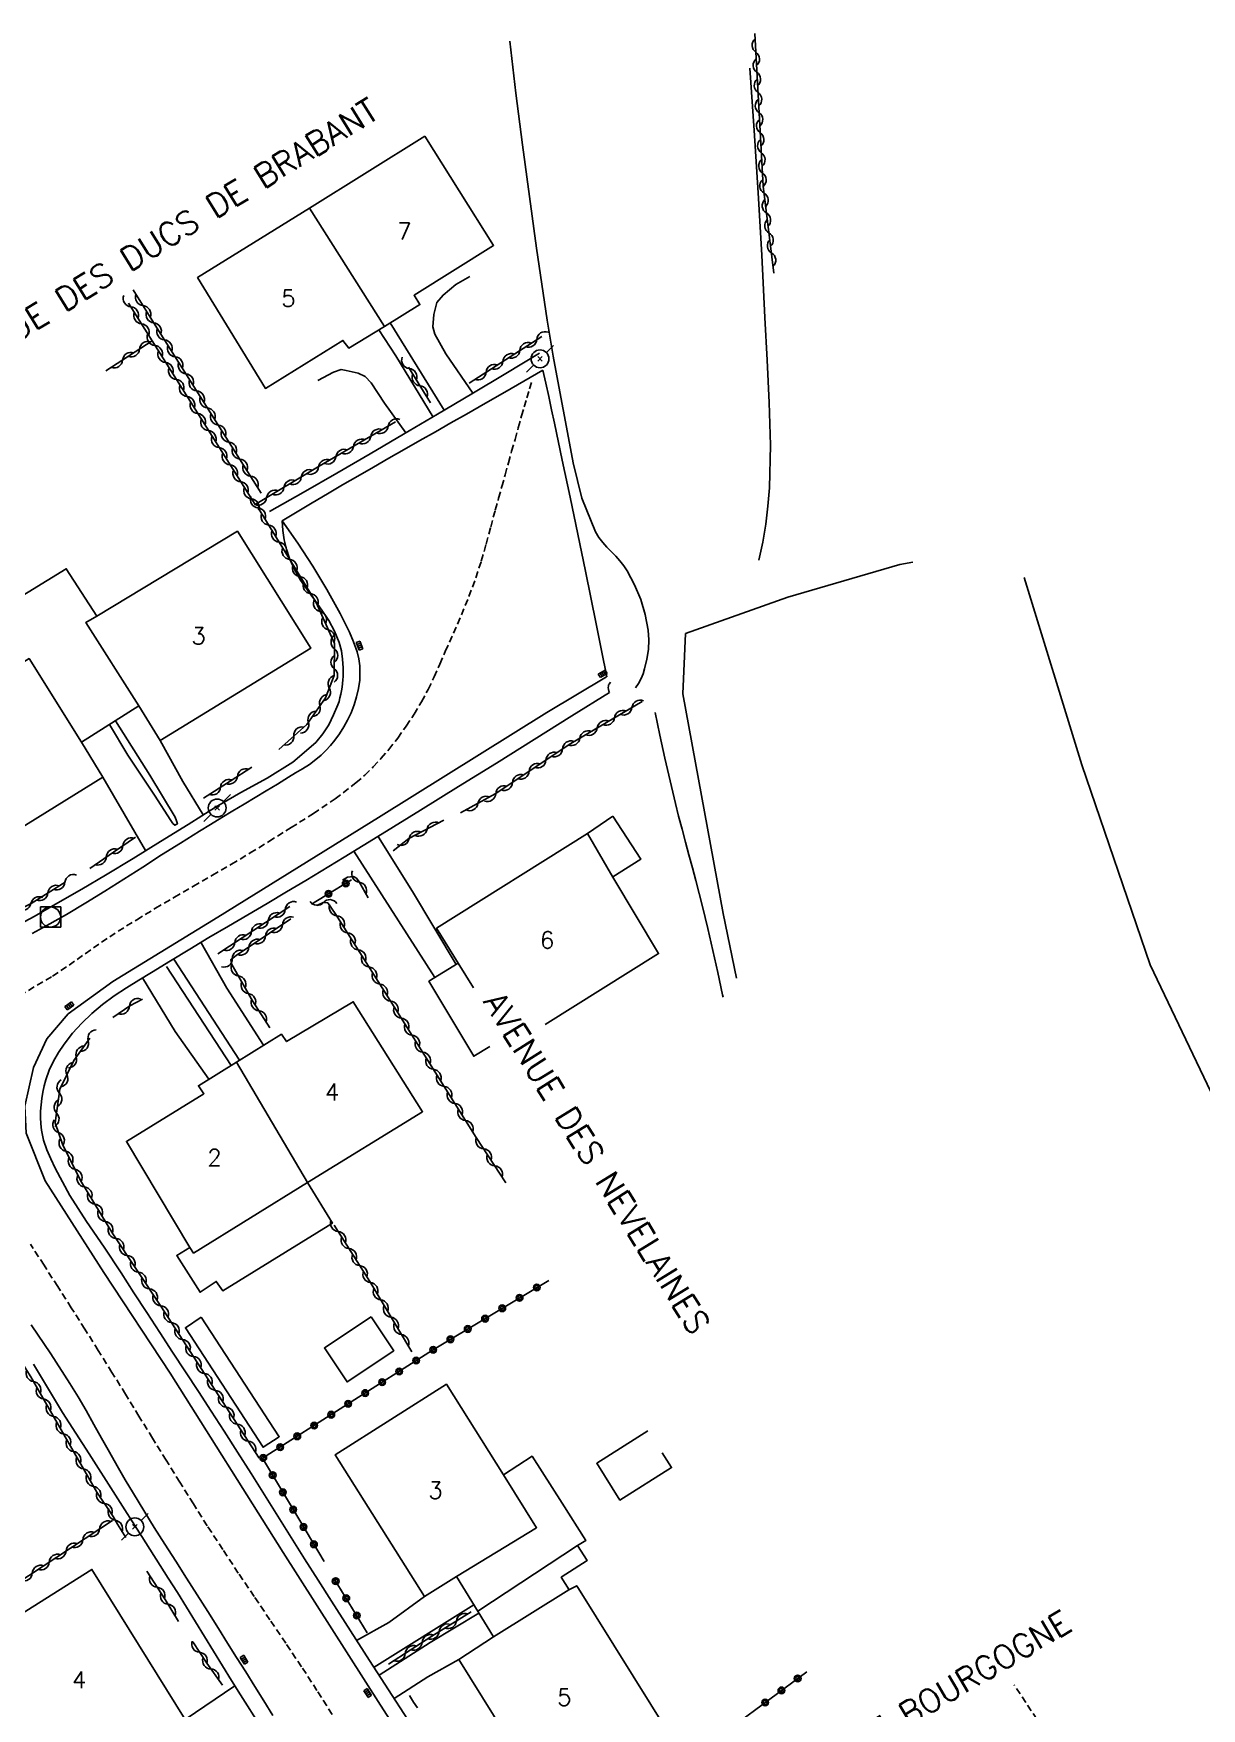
# Model space of a CAD drawing. Header units: millimetres. Extents: x 157000 to 158001, y 157000 to 158002.
# Drawn here: x 157670.5 to 157757.5, y 157477.9 to 157602.6 of the extents above; entities that cross this region are included whole.
import ezdxf
from ezdxf.enums import TextEntityAlignment as Align

# ---------------------------------------------------------------- set-up
doc = ezdxf.new("R2010")
doc.units = ezdxf.units.MM
doc.linetypes.add('DASHED', pattern=[0.75, 0.5, -0.25])
doc.layers.get('0').update_dxf_attribs({"linetype": 'CONTINUOUS'})
for name, color, linetype in [('W0001', 6, 'DASHED'), ('W0008', 7, 'CONTINUOUS'), ('W0014', 7, 'CONTINUOUS'), ('W0017', 7, 'CONTINUOUS'), ('W0101', 7, 'CONTINUOUS'), ('W0104', 1, 'CONTINUOUS'), ('W0112', 1, 'DASHED'), ('W0211', 2, 'CONTINUOUS'), ('W0300', 7, 'CONTINUOUS'), ('W0310', 3, 'CONTINUOUS'), ('W0323', 7, 'CONTINUOUS'), ('W0330', 7, 'CONTINUOUS'), ('W0401', 7, 'CONTINUOUS'), ('W0420', 7, 'CONTINUOUS'), ('W0473', 7, 'CONTINUOUS'), ('W0989', 7, 'CONTINUOUS'), ('W0991', 7, 'CONTINUOUS'), ('W1102', 7, 'CONTINUOUS')]:
    doc.layers.add(name, color=color, linetype=linetype)
doc.styles.get("Standard").update_dxf_attribs({"font": 'romans.shx', "width": 0.85})

# ---------------------------------------------------------------- blocks, each defined once
blk = doc.blocks.new('T401')
for p, q in [((-0.3, 0.3), (0, 0.3)), ((-0.3, -0.25), (-0.3, 0.3)), ((-0.3, 0.15), (0, 0.15)), ((-0.3, 0), (0, 0)), ((0, 0.3), (0, -0.25)), ((-0.3, -0.15), (0, -0.15)), ((-0.3, -0.25), (-0.3, -0.3)), ((-0.3, -0.3), (0, -0.3)), ((0, -0.3), (0, -0.25))]:
    blk.add_line(p, q)
blk = doc.blocks.new('T420')
for p, q in [((0.75, 0.75), (-0.75, 0.75)), ((-0.75, 0.75), (-0.75, -0.75)), ((0.75, 0.75), (0.75, -0.75)), ((0.75, -0.75), (-0.75, -0.75))]:
    blk.add_line(p, q)
blk.add_ellipse((0, 0), major_axis=(-0.53, 0.53), ratio=1, start_param=3.926991, end_param=10.210176)
blk = doc.blocks.new('T473')
for p, q in [((-0.166667, 0.166667), (0.166667, -0.166667)), ((-0.166667, -0.166667), (0.166667, 0.166667)), ((0.500001, 0.500001), (1.000002, 1.000002)), ((-1.000002, -1.000002), (-0.500001, -0.500001))]:
    blk.add_line(p, q)
blk.add_ellipse((0, 0), major_axis=(0.471405, 0.471405), ratio=1, start_param=5.4977871438, end_param=11.780972451)
blk = doc.blocks.new('t310o')
at = {"color": 0, "linetype": 'Continuous'}
for centre, start, end in [((-0.5, 0.38), 216.8699, 323.1304), ((0.5, -0.37), 36.8699, 143.1303)]:
    blk.add_arc(centre, 0.625, start, end, dxfattribs=at)
blk = doc.blocks.new('t323o')
at = {"color": 0, "linetype": 'Continuous'}
for radius in [0.25, 0.15]:
    blk.add_circle((0, 0), radius, dxfattribs=at)

msp = doc.modelspace()

# ---------------------------------------------------------------- linework, layer by layer
at = {"layer": 'W0001'}
for points in [[(157661.76, 157526.4), (157671.94, 157532.43), (157672.56, 157532.84), (157673.17, 157533.25), (157673.78, 157533.67), (157674.38, 157534.1), (157674.99, 157534.53), (157675.59, 157534.95), (157676.2, 157535.36), (157676.82, 157535.77), (157678.21, 157536.63), (157679.61, 157537.48), (157681.02, 157538.3), (157682.43, 157539.12), (157683.85, 157539.94), (157685.26, 157540.76), (157686.66, 157541.6), (157688.05, 157542.46), (157689.7, 157543.49), (157691.36, 157544.53), (157692.98, 157545.63), (157694.53, 157546.82), (157695.19, 157547.4), (157695.82, 157548.01), (157696.41, 157548.65), (157696.98, 157549.31), (157697.64, 157550.16), (157698.27, 157551.04), (157698.86, 157551.94), (157699.41, 157552.86), (157699.9, 157553.78), (157700.35, 157554.71), (157700.77, 157555.66), (157701.18, 157556.61), (157701.79, 157557.96), (157702.38, 157559.32), (157702.94, 157560.69), (157703.46, 157562.08), (157703.86, 157563.33), (157704.22, 157564.6), (157704.56, 157565.87), (157704.9, 157567.13), (157705.15, 157568.01), (157705.39, 157568.88), (157705.64, 157569.76), (157705.88, 157570.64), (157706.12, 157571.51), (157706.37, 157572.39), (157706.61, 157573.26), (157706.86, 157574.14), (157707.05, 157574.81), (157707.25, 157575.49), (157707.45, 157576.16), (157707.65, 157576.84)], [(157692.76, 157477.46), (157691.63, 157479.24), (157690.48, 157481.01), (157689.31, 157482.76), (157688.13, 157484.5), (157686.95, 157486.25), (157685.77, 157487.99), (157684.61, 157489.75), (157683.46, 157491.51), (157682.43, 157493.13), (157681.41, 157494.76), (157680.4, 157496.39), (157679.39, 157498.03), (157678.38, 157499.66), (157677.38, 157501.3), (157676.37, 157502.93), (157675.35, 157504.56), (157674.35, 157506.15), (157673.34, 157507.74), (157672.33, 157509.32), (157671.31, 157510.9), (157670.3, 157512.48)]]:
    msp.add_lwpolyline(points, dxfattribs=at)
at = {"layer": 'W0008'}
msp.add_lwpolyline([(157713.2, 157554.72), (157712.81, 157556.68), (157712.42, 157558.65), (157712.02, 157560.62), (157711.62, 157562.58), (157711.05, 157565.34), (157710.47, 157568.1), (157709.89, 157570.85), (157709.3, 157573.61), (157709.09, 157574.6), (157708.88, 157575.58), (157708.66, 157576.57), (157708.45, 157577.55)], dxfattribs=at)
at = {"layer": 'W0014'}
for points in [[(157708.2, 157578.82), (157705.68, 157577.29), (157703.15, 157575.78), (157700.61, 157574.27), (157698.07, 157572.77), (157695.59, 157571.32), (157693.1, 157569.88), (157690.6, 157568.44), (157688.1, 157567.02)], [(157708.45, 157577.55), (157707.02, 157576.74), (157705.6, 157575.92), (157704.17, 157575.1), (157702.75, 157574.28), (157701.59, 157573.62), (157700.44, 157572.96), (157699.29, 157572.31), (157698.13, 157571.65), (157696.98, 157570.99), (157695.83, 157570.33), (157694.67, 157569.66), (157693.53, 157569), (157692.4, 157568.34), (157691.28, 157567.68), (157690.16, 157567.01), (157689.04, 157566.34)], [(157668.77, 157535.9), (157670.57, 157536.87), (157672.35, 157537.88), (157674.12, 157538.9), (157675.88, 157539.94), (157677.94, 157541.19), (157679.99, 157542.45), (157682.03, 157543.73), (157684.07, 157545.01), (157685.96, 157546.11), (157687.93, 157547.17), (157689.84, 157548.36), (157691.54, 157549.82), (157692.07, 157550.46), (157692.51, 157551.15), (157692.87, 157551.88), (157693.18, 157552.64), (157693.27, 157552.89), (157693.34, 157553.15), (157693.41, 157553.42), (157693.46, 157553.68), (157693.5, 157553.95), (157693.53, 157554.21), (157693.55, 157554.48), (157693.57, 157554.75), (157693.57, 157555.38), (157693.54, 157556.02), (157693.45, 157556.65), (157693.29, 157557.27), (157692.94, 157558.12), (157692.5, 157558.92), (157692, 157559.69), (157691.46, 157560.42), (157690.93, 157561.16), (157690.41, 157561.91), (157689.95, 157562.7), (157689.58, 157563.53), (157689.35, 157564.21), (157689.18, 157564.91), (157689.08, 157565.62), (157689.04, 157566.34)], [(157689.04, 157566.34), (157690.21, 157564.67), (157691.32, 157562.96), (157692.37, 157561.21), (157693.36, 157559.43), (157693.71, 157558.73), (157694.04, 157558.03), (157694.34, 157557.31), (157694.62, 157556.58)], [(157694.63, 157556.58), (157694.74, 157556.06), (157694.81, 157555.53), (157694.83, 157555), (157694.81, 157554.47), (157694.72, 157553.84), (157694.58, 157553.22), (157694.4, 157552.62), (157694.17, 157552.03), (157693.91, 157551.49), (157693.62, 157550.98), (157693.3, 157550.48), (157692.95, 157550.01), (157692.63, 157549.61), (157692.29, 157549.24), (157691.93, 157548.89), (157691.54, 157548.56), (157691.06, 157548.19), (157690.54, 157547.87), (157690.02, 157547.56), (157689.5, 157547.24), (157688.68, 157546.73), (157687.85, 157546.23), (157687.03, 157545.73), (157686.2, 157545.23), (157685.37, 157544.73), (157684.54, 157544.23), (157683.71, 157543.73), (157682.89, 157543.22), (157681.47, 157542.34), (157680.06, 157541.45), (157678.66, 157540.55), (157677.25, 157539.65), (157675.84, 157538.76), (157674.42, 157537.88), (157672.98, 157537.03), (157671.53, 157536.21), (157670.44, 157535.6)], [(157710.71, 157455.74), (157703.48, 157467.12), (157696.36, 157478.16), (157689.1, 157489.53), (157680.71, 157502.87), (157675.77, 157510.37), (157671.4, 157517.2), (157669.99, 157520.73), (157669.88, 157522.74), (157670.52, 157525.64), (157671.52, 157527.77), (157673.11, 157529.63), (157676.43, 157532.02), (157684.24, 157536.82), (157696.2, 157544.25), (157708.75, 157552.06), (157713.17, 157554.72)], [(157713.4, 157553.55), (157713.35, 157553.66), (157713.32, 157553.78), (157713.31, 157553.91), (157713.32, 157554.03), (157713.34, 157554.11), (157713.38, 157554.18), (157713.42, 157554.25), (157713.48, 157554.31)], [(157698.36, 157477.11), (157696.94, 157479.3), (157695.53, 157481.49), (157694.12, 157483.69), (157692.71, 157485.89), (157691.71, 157487.47), (157690.71, 157489.05), (157689.71, 157490.64), (157688.71, 157492.23), (157687.72, 157493.81), (157686.72, 157495.4), (157685.72, 157496.98), (157684.71, 157498.56), (157683.76, 157500.03), (157682.8, 157501.5), (157681.84, 157502.97), (157680.88, 157504.44), (157679.92, 157505.91), (157678.96, 157507.38), (157678, 157508.85), (157677.05, 157510.33), (157675.78, 157512.25), (157674.48, 157514.16), (157673.23, 157516.11), (157672.13, 157518.14), (157671.81, 157518.82), (157671.51, 157519.51), (157671.27, 157520.22), (157671.12, 157520.96), (157671.07, 157521.44), (157671.05, 157521.91), (157671.05, 157522.38), (157671.09, 157522.86), (157671.14, 157523.33), (157671.22, 157523.79), (157671.32, 157524.26), (157671.44, 157524.71), (157671.69, 157525.42), (157672.01, 157526.1), (157672.38, 157526.75), (157672.8, 157527.36), (157673.44, 157528.18), (157674.13, 157528.93), (157674.88, 157529.65), (157675.66, 157530.32), (157676.53, 157530.97), (157677.44, 157531.57), (157678.38, 157532.13), (157679.3, 157532.69), (157680.73, 157533.57), (157682.16, 157534.44), (157683.59, 157535.3), (157685.03, 157536.15), (157686.48, 157536.99), (157687.92, 157537.84), (157689.35, 157538.7), (157690.79, 157539.56), (157693.64, 157541.29), (157696.49, 157543.03), (157699.33, 157544.78), (157702.17, 157546.54), (157704.99, 157548.28), (157707.8, 157550.04), (157710.61, 157551.8), (157713.41, 157553.56)], [(157670.36, 157506.48), (157671.82, 157504.31), (157673.22, 157502.11), (157673.84, 157501.1), (157674.44, 157500.08), (157675.02, 157499.06), (157675.6, 157498.02), (157676.18, 157496.99), (157676.76, 157495.96), (157677.35, 157494.94), (157677.96, 157493.92), (157678.73, 157492.65), (157679.52, 157491.39), (157680.31, 157490.13), (157681.11, 157488.88), (157681.91, 157487.62), (157682.71, 157486.37), (157683.51, 157485.12), (157684.3, 157483.86), (157684.98, 157482.78), (157685.65, 157481.71), (157686.33, 157480.63), (157687, 157479.55), (157687.67, 157478.47), (157688.34, 157477.39)], [(157687.44, 157476.53), (157685.94, 157478.92), (157685.26, 157480), (157684.59, 157481.09), (157683.92, 157482.18), (157683.25, 157483.27), (157682.58, 157484.35), (157681.91, 157485.44), (157681.24, 157486.53), (157680.56, 157487.61), (157678.6, 157490.7), (157676.64, 157493.79), (157674.66, 157496.87), (157672.68, 157499.95), (157670.52, 157503.53)]]:
    msp.add_lwpolyline(points, dxfattribs=at)
at = {"layer": 'W0017'}
for points in [[(157703.22, 157575.83), (157701.22, 157578.76), (157700.4, 157580.22), (157700.24, 157580.78), (157700.32, 157581.7), (157700.56, 157582.59), (157701.02, 157583.14), (157701.96, 157583.92), (157703, 157584.53)], [(157700.27, 157574.06), (157697.49, 157578.62), (157696.23, 157580.54)], [(157697.08, 157581.07), (157701.1, 157574.57)], [(157691.7, 157576.77), (157692.86, 157577.41), (157693.42, 157577.59), (157693.79, 157577.52), (157694.69, 157577.33), (157695.22, 157577.08), (157695.65, 157576.61), (157696.65, 157575.1), (157698.25, 157572.89)], [(157676.62, 157551.45), (157679.18, 157547.4), (157681.07, 157544.27), (157681.18, 157543.99), (157681.24, 157543.78), (157681.04, 157543.67), (157680.9, 157543.79), (157680.75, 157544.01), (157679.53, 157545.9), (157677.54, 157548.89), (157676.18, 157551.17)], [(157683.16, 157544.45), (157681.64, 157546.91), (157679.95, 157549.98)], [(157675.69, 157547.25), (157678.87, 157541.78)], [(157700.4, 157532.32), (157694.38, 157541.74)], [(157696.22, 157542.78), (157698.73, 157538.74), (157701.99, 157533.3)], [(157687.66, 157527.29), (157684.92, 157531.53), (157683.02, 157534.91)], [(157680.42, 157533.15), (157685.24, 157525.78)], [(157680.98, 157533.7), (157685.86, 157526.17)], [(157683.58, 157524.75), (157681.06, 157528.32), (157678.65, 157532.3)], [(157694.58, 157482.96), (157696.98, 157484.3), (157699.62, 157486.24)], [(157695.88, 157480.97), (157703.3, 157485.63)], [(157703.68, 157485), (157700.05, 157482.83), (157696.25, 157480.39)], [(157697.37, 157478.66), (157699.88, 157480.27), (157702.18, 157481.56)], [(157681.81, 157477.09), (157685.52, 157479.6)]]:
    msp.add_lwpolyline(points, dxfattribs=at)
at = {"layer": 'W0101'}
for points in [[(157699.65, 157594.97), (157691.06, 157589.62)], [(157696.65, 157580.8), (157699.29, 157582.43), (157698.86, 157583.13), (157704.78, 157586.84), (157699.65, 157594.97)], [(157691.06, 157589.62), (157682.74, 157584.44), (157687.79, 157576.19), (157693.56, 157579.76), (157694.01, 157579.18), (157696.65, 157580.8)], [(157678.36, 157552.55), (157679.95, 157549.98), (157691.17, 157556.84), (157685.7, 157565.55), (157675.24, 157559.23)], [(157678.36, 157552.55), (157674.42, 157558.76), (157675.24, 157559.23)], [(157674.1, 157549.85), (157670.2, 157556.07), (157662.32, 157551.19)], [(157664.55, 157540.35), (157675.69, 157547.25), (157674.1, 157549.85)], [(157708.62, 157528.83), (157717.06, 157534.11), (157713.64, 157539.81), (157713.66, 157539.82), (157713.64, 157539.81), (157711.77, 157543.04), (157700.53, 157536), (157702.13, 157533.39), (157703.27, 157531.56)], [(157690.92, 157517.07), (157699.49, 157522.33), (157694.33, 157530.52), (157689.36, 157527.56), (157688.98, 157528.1), (157685.63, 157526.02)], [(157690.92, 157517.07), (157682.44, 157511.81), (157682.17, 157512.23), (157677.44, 157520.12), (157683.21, 157523.67), (157682.8, 157524.27), (157685.63, 157526.02)], [(157702.02, 157487.72), (157699.62, 157486.24), (157692.99, 157496.8), (157701.26, 157502.05), (157705.52, 157495.31)], [(157705.52, 157495.31), (157707.97, 157491.36), (157702.02, 157487.72)], [(157679.14, 157475.51), (157681.81, 157477.09), (157674.87, 157488.26), (157666.17, 157482.77), (157673.07, 157471.81), (157673.47, 157472.05)], [(157710.39, 157486.73), (157710.38, 157486.74), (157710.97, 157487.04), (157717.91, 157475.89), (157709.12, 157470.44)], [(157710.38, 157486.74), (157704.76, 157483.24)], [(157709.12, 157470.44), (157702.18, 157481.56), (157704.76, 157483.24)]]:
    msp.add_lwpolyline(points, dxfattribs=at)
at = {"layer": 'W0104'}
for points in [[(157675.24, 157559.23), (157672.96, 157562.76), (157667.28, 157559.27), (157668.3, 157557.61), (157661.15, 157553.17), (157662.32, 157551.19)], [(157674.1, 157549.85), (157678.36, 157552.55)], [(157713.66, 157544.33), (157711.77, 157543.04)], [(157713.66, 157539.82), (157715.74, 157541.15), (157713.66, 157544.33)], [(157702.13, 157533.39), (157699.96, 157532.05), (157703.3, 157526.46), (157704.5, 157527.18)], [(157682.17, 157512.23), (157681.19, 157511.64), (157682.93, 157508.89), (157684.13, 157509.7), (157684.61, 157509.01), (157692.78, 157514.04), (157690.92, 157517.07)], [(157716.26, 157498.58), (157712.45, 157496.17), (157714.18, 157493.42), (157718.03, 157495.84), (157717.33, 157496.94)], [(157705.52, 157495.31), (157707.64, 157496.69), (157709.88, 157493.19), (157711.65, 157490.42), (157711.03, 157490.03), (157711.73, 157488.92), (157709.81, 157487.68), (157710.39, 157486.73)], [(157703.59, 157485.15), (157711.03, 157490.03)], [(157704.76, 157483.24), (157702.02, 157487.72)]]:
    msp.add_lwpolyline(points, dxfattribs=at)
for points in [[(157683.02, 157507.03), (157688.82, 157498.14), (157687.62, 157497.36), (157681.83, 157506.25)], [(157695.65, 157507.07), (157692.18, 157504.75), (157693.87, 157502.22), (157697.34, 157504.54)]]:
    msp.add_lwpolyline(points, close=True, dxfattribs=at)
at = {"layer": 'W0112'}
msp.add_lwpolyline([(157743.23, 157457.69), (157742.19, 157457.02), (157742.67, 157456.37), (157754.08, 157463.36), (157747.28, 157473.98), (157743.52, 157479.67)], dxfattribs=at)
at = {"layer": 'W0211'}
msp.add_lwpolyline([(157705.99, 157602.04), (157706.44, 157598.18), (157706.93, 157594.32), (157707.44, 157590.47), (157707.98, 157586.62), (157708.37, 157583.94), (157708.76, 157581.26), (157709.2, 157578.59), (157709.71, 157575.93), (157710.2, 157573.31), (157710.69, 157570.66), (157711.35, 157568.02), (157712.37, 157565.5), (157712.61, 157565.09), (157712.9, 157564.72), (157713.21, 157564.37), (157713.54, 157564.03), (157713.87, 157563.7), (157714.18, 157563.36), (157714.48, 157562.99), (157714.73, 157562.6), (157715.27, 157561.56), (157715.73, 157560.48), (157716.07, 157559.36), (157716.29, 157558.2), (157716.34, 157557.47), (157716.3, 157556.74), (157716.19, 157556.02), (157716.02, 157555.31), (157715.9, 157554.94), (157715.75, 157554.58), (157715.56, 157554.23), (157715.35, 157553.9)], dxfattribs=at)
at = {"layer": 'W0300'}
for points in [[(157724.52, 157563.4), (157724.81, 157564.73), (157725.03, 157566.07), (157725.2, 157567.42), (157725.31, 157568.78), (157725.39, 157571.96), (157725.3, 157575.13), (157725.13, 157578.3), (157724.97, 157581.46), (157724.74, 157586.1), (157724.48, 157590.75), (157724.18, 157595.39), (157723.85, 157600.03)], [(157716.81, 157552.07), (157717.16, 157550.37), (157717.53, 157548.67), (157717.91, 157546.98), (157718.31, 157545.29), (157718.55, 157544.33), (157718.8, 157543.37), (157719.06, 157542.41), (157719.32, 157541.45), (157719.58, 157540.49), (157719.84, 157539.54), (157720.09, 157538.58), (157720.33, 157537.61), (157720.72, 157535.98), (157721.1, 157534.34), (157721.46, 157532.7), (157721.82, 157531.05), (157721.86, 157530.87)]]:
    msp.add_lwpolyline(points, dxfattribs=at)
at = {"layer": 'W0310'}
for points in [[(157724.21, 157602.61), (157724.83, 157591.24), (157725.64, 157584.78)], [(157677.95, 157583.52), (157679.7, 157580.71), (157687.48, 157568.39)], [(157679.35, 157579.72), (157677.61, 157582.54)], [(157697.48, 157573.69), (157691.8, 157570.39), (157687.02, 157567.55), (157679.35, 157579.72), (157675.9, 157577.49)], [(157702.96, 157576.57), (157708.01, 157579.84), (157708.36, 157580.06)], [(157700.07, 157575.11), (157698.43, 157577.78)], [(157688.79, 157549.31), (157690.87, 157551.17), (157692.26, 157553.14), (157692.92, 157554.81), (157692.93, 157557.19), (157691.56, 157560.25), (157687.2, 157567.37)], [(157647.68, 157559.58), (157656.57, 157545.43), (157662.35, 157536.29), (157662.74, 157535.97), (157663.64, 157535.94), (157665.8, 157536.01), (157667.19, 157536.28), (157670.36, 157537.85), (157672.88, 157539.42)], [(157715.84, 157552.88), (157710.52, 157549.76), (157704.9, 157546), (157702.3, 157544.58)], [(157683.18, 157545.67), (157685.16, 157546.95), (157686.79, 157547.98)], [(157701.06, 157544.04), (157698.47, 157542.67), (157697.3, 157541.77)], [(157674.71, 157540.44), (157676.48, 157541.67), (157678.12, 157542.77)], [(157695.45, 157538.26), (157694.77, 157539.44), (157694.56, 157539.72), (157694.35, 157539.85), (157693.91, 157539.81), (157693.54, 157539.58)], [(157684.25, 157534.09), (157689.6, 157537.61)], [(157691.62, 157537.68), (157692.08, 157537.91), (157692.43, 157537.89), (157693.04, 157537.02), (157697.38, 157530.14), (157703.48, 157520.41)], [(157689.69, 157536.69), (157686.51, 157534.56), (157685.65, 157534), (157685.21, 157533.65), (157685.29, 157533.3), (157686.83, 157530.59), (157688.11, 157528.58)], [(157678.64, 157530.71), (157677.7, 157530.21), (157676.42, 157529.35)], [(157674.73, 157527.81), (157673.52, 157526.15), (157672.49, 157524.01), (157672.14, 157521.51), (157672.7, 157519.84), (157674.11, 157517.08), (157676.43, 157513.24), (157680.01, 157507.86), (157687.32, 157496.55)], [(157703.48, 157520.41), (157705.68, 157517.05)], [(157677.41, 157490.64), (157676.77, 157491.64), (157676.46, 157492.2), (157675.24, 157494.01), (157670.34, 157502.59), (157666.32, 157508.98), (157663.91, 157512.54), (157661.96, 157514.49), (157660.04, 157515.44)], [(157698.68, 157504.46), (157695.56, 157509.7), (157692.9, 157513.9)], [(157664.74, 157463.64), (157660.64, 157470.51), (157655.93, 157478.14), (157663.96, 157483.7), (157676.41, 157491.91)], [(157681.33, 157484.39), (157680.32, 157486.03), (157678.97, 157488.13)], [(157703.11, 157485.1), (157700.17, 157483.3), (157696.94, 157481.2)], [(157684.6, 157479.63), (157683.42, 157481.28), (157682.38, 157482.88)], [(157699.11, 157477.96), (157698.82, 157478.38), (157698.51, 157478.86)]]:
    msp.add_lwpolyline(points, dxfattribs=at)
at = {"layer": 'W0323'}
for points in [[(157694.21, 157539.6), (157692.25, 157538.42), (157691.21, 157537.78)], [(157692.17, 157488.84), (157689.87, 157492.69), (157687.58, 157496.53), (157700.23, 157504.58), (157708.88, 157509.78)], [(157695.37, 157483.55), (157692.92, 157487.55)], [(157722.58, 157476.57), (157728.08, 157480.63)]]:
    msp.add_lwpolyline(points, dxfattribs=at)
at = {"layer": 'W0330'}
for points in [[(157719.06, 157557.93), (157726.68, 157560.65), (157735.02, 157563.08), (157735.98, 157563.25)], [(157744.27, 157562.1), (157748.57, 157548.17), (157753.65, 157533.28), (157758.17, 157523.82), (157764.04, 157515.37), (157769.9, 157507.96), (157775.96, 157501.12), (157780.57, 157495.2), (157787.81, 157485.41), (157798.07, 157470.37), (157804.45, 157457.38), (157813.21, 157441.54), (157821.61, 157426.42), (157829.67, 157413.1), (157836.99, 157402.51), (157843.17, 157393.63), (157848.87, 157384.7), (157853.78, 157377.54), (157858.66, 157369.49)], [(157722.86, 157532.29), (157721.87, 157537.09), (157718.85, 157553.46), (157719.06, 157557.93)]]:
    msp.add_lwpolyline(points, dxfattribs=at)
at = {"layer": 'W1102'}
for points in [[(157696.65, 157580.8), (157691.06, 157589.62)], [(157685.63, 157526.02), (157690.92, 157517.07)]]:
    msp.add_lwpolyline(points, dxfattribs=at)

# ---------------------------------------------------------------- block references
at = {"layer": 'W0310'}
for p, rotation in [((157724.29, 157601.22), 273.1242854504884), ((157724.37, 157599.72), 273.1242854504884), ((157724.45, 157598.22), 273.1242854504884), ((157724.53, 157596.72), 273.1242854504884), ((157724.62, 157595.22), 273.1242854504884), ((157724.7, 157593.73), 273.1242854504884), ((157724.78, 157592.23), 273.1242854504884), ((157724.9, 157590.73), 277.1424922329078), ((157725.08, 157589.25), 277.1424922329078), ((157725.27, 157587.76), 277.1424922329078), ((157725.46, 157586.27), 277.1424922329078), ((157677.78, 157582.27), 121.7252799995024), ((157678.68, 157582.35), 301.9891568797596), ((157678.57, 157581), 121.7252799995024), ((157679.47, 157581.07), 301.9891568797596), ((157680.27, 157579.8), 302.2534189454196), ((157707.99, 157579.83), 32.94004116291267), ((157678.42, 157579.12), 212.8253090728672), ((157679.56, 157579.39), 122.1873691317665), ((157681.07, 157578.54), 302.2534189454196), ((157706.73, 157579.02), 32.94004116291267), ((157677.16, 157578.3), 212.8253090728672), ((157680.36, 157578.12), 122.1873691317665), ((157681.87, 157577.27), 302.2534189454196), ((157698.5, 157577.67), 121.7046360013804), ((157704.22, 157577.39), 32.94004116291267), ((157705.47, 157578.2), 32.94004116291267), ((157681.16, 157576.86), 122.1873691317665), ((157682.67, 157576), 302.2534189454196), ((157699.29, 157576.39), 121.7046360013804), ((157681.96, 157575.59), 122.1873691317665), ((157683.47, 157574.73), 302.2534189454196), ((157682.76, 157574.32), 122.1873691317665), ((157684.27, 157573.46), 302.2534189454196), ((157683.55, 157573.05), 122.1873691317665), ((157685.07, 157572.19), 302.2534189454196), ((157695.63, 157572.62), 210.235085558233), ((157696.93, 157573.38), 210.235085558233), ((157684.35, 157571.78), 122.1873691317665), ((157685.88, 157570.93), 302.2534189454196), ((157693.04, 157571.11), 210.235085558233), ((157694.34, 157571.87), 210.235085558233), ((157685.15, 157570.51), 122.1873691317665), ((157686.68, 157569.66), 302.2534189454196), ((157691.75, 157570.35), 210.6847839088132), ((157685.95, 157569.24), 122.1873691317665), ((157689.17, 157568.82), 210.6847839088132), ((157690.46, 157569.59), 210.6847839088132), ((157686.75, 157567.97), 122.1873691317665), ((157687.24, 157567.3), 121.453311316626), ((157687.88, 157568.06), 210.6847839088132), ((157688.03, 157566.02), 121.453311316626), ((157688.81, 157564.74), 121.453311316626), ((157689.59, 157563.46), 121.453311316626), ((157690.37, 157562.18), 121.453311316626), ((157691.16, 157560.91), 121.453311316626), ((157691.86, 157559.58), 114.115388557133), ((157692.47, 157558.21), 114.115388557133), ((157692.93, 157556.81), 89.92780879991297), ((157692.92, 157555.31), 89.92780879991297), ((157692.55, 157553.88), 68.20451316977389), ((157691.85, 157552.57), 54.98658989719531), ((157715.07, 157552.43), 210.4062052380649), ((157690.99, 157551.34), 54.98658989719531), ((157713.77, 157551.67), 210.4062052380649), ((157689.91, 157550.31), 41.70342883401523), ((157711.19, 157550.15), 210.4062052380649), ((157712.48, 157550.91), 210.4062052380649), ((157708.67, 157548.52), 213.807582701734), ((157709.91, 157549.36), 213.807582701734), ((157685.71, 157547.3), 32.41190823601797), ((157707.42, 157547.69), 213.807582701734), ((157684.45, 157546.49), 32.79816612304263), ((157704.93, 157546.02), 213.807582701734), ((157706.18, 157546.85), 213.807582701734), ((157703.61, 157545.29), 208.6413302342696), ((157698.49, 157542.69), 207.6756682765651), ((157699.82, 157543.38), 207.6756682765651), ((157675.95, 157541.3), 34.69515353123397), ((157677.19, 157542.14), 33.89917528200949), ((157671.6, 157538.62), 31.92141390279614), ((157672.87, 157539.42), 31.92141390279614), ((157694.78, 157539.42), 120.1166545785177), ((157670.33, 157537.83), 26.34112781313472), ((157689.27, 157537.39), 33.3371614010435), ((157692.11, 157537.91), 355.7272192350746), ((157688.01, 157536.57), 33.3371614010435), ((157689.05, 157536.26), 213.7482020846836), ((157693.11, 157536.92), 302.2176082020356), ((157685.51, 157534.92), 33.3371614010435), ((157686.76, 157535.74), 33.3371614010435), ((157687.8, 157535.43), 213.7482020846836), ((157693.91, 157535.65), 302.2176082020356), ((157685.32, 157533.74), 217.8481723373429), ((157686.56, 157534.59), 213.7482020846836), ((157694.7, 157534.38), 302.2176082020356), ((157685.78, 157532.44), 299.6697438131775), ((157695.5, 157533.11), 302.2176082020356), ((157686.52, 157531.13), 299.6697438131775), ((157696.3, 157531.84), 302.2176082020356), ((157677.66, 157530.19), 213.9565576024655), ((157687.3, 157529.85), 302.4601020695188), ((157697.1, 157530.57), 302.2176082020356), ((157697.9, 157529.3), 302.084142060128), ((157674.6, 157527.63), 233.7821125506984), ((157698.7, 157528.03), 302.084142060128), ((157673.71, 157526.42), 233.7821125506984), ((157699.5, 157526.76), 302.084142060128), ((157673.01, 157525.1), 244.4286673699596), ((157700.29, 157525.49), 302.084142060128), ((157672.45, 157523.72), 261.9148405383293), ((157701.09, 157524.22), 302.084142060128), ((157672.24, 157522.23), 261.9148405383293), ((157701.89, 157522.95), 302.084142060128), ((157672.39, 157520.78), 288.8051245882048), ((157702.68, 157521.68), 302.084142060128), ((157704.04, 157519.56), 303.242911313878), ((157672.94, 157519.39), 296.9945962632275), ((157704.86, 157518.3), 303.242911313878), ((157673.62, 157518.05), 296.9945962632275), ((157674.32, 157516.73), 301.1325890394876), ((157675.1, 157515.45), 301.1325890394876), ((157675.87, 157514.16), 301.1325890394876), ((157693.21, 157513.42), 122.2802601027505), ((157676.67, 157512.89), 303.6163436385669), ((157694.01, 157512.15), 122.2802601027505), ((157677.5, 157511.64), 303.6163436385669), ((157694.81, 157510.88), 122.2802601027505), ((157678.33, 157510.39), 303.6163436385669), ((157695.61, 157509.62), 120.7896449637803), ((157679.16, 157509.14), 303.6163436385669), ((157696.38, 157508.33), 120.7896449637803), ((157679.99, 157507.89), 303.6163436385669), ((157680.8, 157506.63), 302.8695040176661), ((157697.14, 157507.04), 120.7896449637803), ((157681.62, 157505.37), 302.8695040176661), ((157697.91, 157505.75), 120.7896449637803), ((157682.43, 157504.11), 302.8695040176661), ((157670.53, 157502.25), 119.7290648555009), ((157683.24, 157502.85), 302.8695040176661), ((157671.28, 157500.95), 119.7290648555009), ((157684.06, 157501.59), 302.8695040176661), ((157672.02, 157499.65), 119.7290648555009), ((157684.87, 157500.33), 302.8695040176661), ((157672.76, 157498.35), 119.7290648555009), ((157685.69, 157499.07), 302.8695040176661), ((157686.5, 157497.81), 302.8695040176661), ((157673.51, 157497.04), 119.7290648555009), ((157674.25, 157495.74), 119.7290648555009), ((157675, 157494.44), 119.7290648555009), ((157675.8, 157493.18), 123.908780471201), ((157675.45, 157491.28), 33.43224891199772), ((157676.62, 157491.92), 119.1151612941476), ((157674.2, 157490.46), 33.43224891199772), ((157671.7, 157488.8), 33.43224891199772), ((157672.95, 157489.63), 33.43224891199772), ((157670.44, 157487.98), 33.43224891199772), ((157679.74, 157486.93), 122.7256045838452), ((157680.54, 157485.67), 121.5821242197192), ((157700.72, 157483.64), 211.4800235420369), ((157702, 157484.42), 211.4800235420369), ((157699.45, 157482.83), 213.0799470156521), ((157682.89, 157482.09), 123.082949604375), ((157698.2, 157482.01), 213.0799470156521), ((157683.73, 157480.85), 125.5738597476427)]:
    msp.add_blockref('t310o', p, dxfattribs=dict(at, rotation=rotation))
at = {"layer": 'W0323'}
for p, rotation in [((157693.77, 157539.33), 211.1010533296964), ((157692.49, 157538.56), 211.1010533296964), ((157707.99, 157509.25), 31.00061266707042), ((157705.42, 157507.7), 31.00061266707042), ((157706.71, 157508.48), 31.00061266707042), ((157704.14, 157506.93), 31.00061266707042), ((157701.56, 157505.39), 31.00061266707042), ((157702.85, 157506.16), 31.00061266707042), ((157700.28, 157504.61), 31.00061266707042), ((157697.75, 157503), 32.50373221655267), ((157699.01, 157503.81), 32.50373221655267), ((157696.48, 157502.2), 32.50373221655267), ((157693.95, 157500.59), 32.50373221655267), ((157695.22, 157501.39), 32.50373221655267), ((157691.42, 157498.97), 32.50373221655267), ((157692.69, 157499.78), 32.50373221655267), ((157690.16, 157498.17), 32.50373221655267), ((157687.63, 157496.56), 32.50373221655267), ((157688.89, 157497.36), 32.50373221655267), ((157688.33, 157495.28), 120.8186040155409), ((157689.09, 157494), 120.8186040155409), ((157689.86, 157492.71), 120.8186040155409), ((157690.63, 157491.42), 120.8234119762657), ((157691.4, 157490.13), 120.8234119762657), ((157693.02, 157487.39), 121.3971568663203), ((157693.81, 157486.11), 121.3971568663203), ((157694.59, 157484.83), 121.3971568663203), ((157726.2, 157479.25), 36.43899218900027), ((157727.41, 157480.14), 36.43899218900027), ((157724.99, 157478.35), 36.43899218900027)]:
    msp.add_blockref('t323o', p, dxfattribs=dict(at, rotation=rotation))
at = {"layer": 'W0401'}
for p, rotation in [((157694.66, 157556.98), 200.9157417769152), ((157712.98, 157554.81), 300.9980119114918), ((157673.28, 157530.09), 305.7847280101472), ((157686.08, 157481.45), 211.9090951705908), ((157695.52, 157479.14), 32.58807926702545)]:
    msp.add_blockref('T401', p, dxfattribs=dict(at, rotation=rotation))
at = {"layer": 'W0420'}
msp.add_blockref('T420', (157671.8, 157536.83), dxfattribs=at)
at = {"layer": 'W0473'}
for p in [(157708.23, 157578.39), (157684.2, 157544.95), (157678.07, 157491.43)]:
    msp.add_blockref('T473', p, dxfattribs=at)

# ---------------------------------------------------------------- texts
at = {"layer": 'W0989'}
for s, rotation, p in [('AVENUE DES DUCS DE BRABANT', 31.7619, (157664.31, 157576.55)), ('AVENUE DES NEVELAINES', 301.9563, (157703.95, 157530.53)), ('AVENUE CROIX DE BOURGOGNE', 30.5127, (157716.36, 157465.18))]:
    msp.add_text(s, height=1.75, rotation=rotation, dxfattribs=at).set_placement(p)
at = {"layer": 'W0991'}
for s, p in [('7', (157698.14, 157587.89)), ('5', (157689.5, 157582.9)), ('3', (157682.82, 157557.76)), ('6', (157708.76, 157535.12)), ('4', (157692.76, 157523.8)), ('2', (157684, 157518.92)), ('3', (157700.45, 157494.15)), ('4', (157673.93, 157480.04)), ('5', (157710.04, 157478.74))]:
    msp.add_text(s, height=1.25, dxfattribs=at).set_placement(p, align=Align.MIDDLE_CENTER)

doc.saveas('drawing.dxf')
